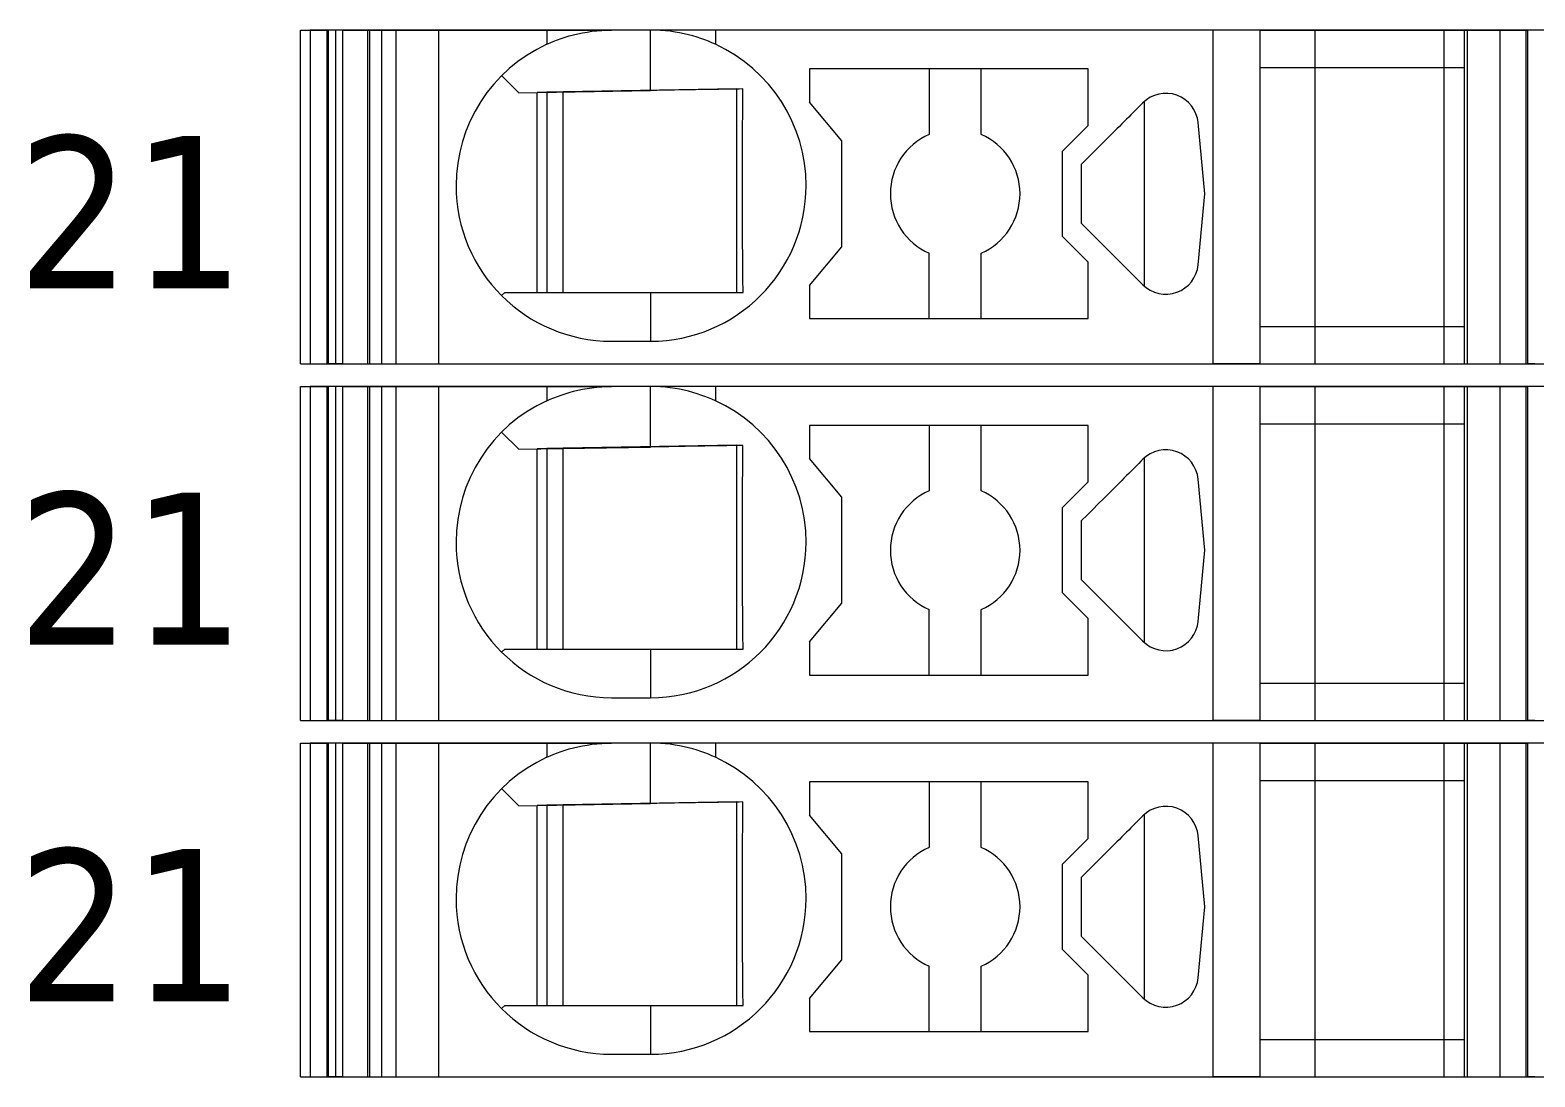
# Model space of a CAD drawing. Header units: millimetres. Extents: x 0 to 1680, y 0 to 1188.
# Drawn here: x 831.68 to 854.89, y 286.85 to 303 of the extents above; entities that cross this region are included whole.
import ezdxf
from ezdxf.enums import TextEntityAlignment as Align

# ---------------------------------------------------------------- set-up
doc = ezdxf.new("R2010")
doc.units = ezdxf.units.MM
for name, color, linetype, lineweight in [('EPLAN309', 5, 'Continuous', 5), ('EPLAN493', 5, 'Continuous', 5), ('MAIN-1', 7, 'Continuous', 5), ('MAIN-2', 7, 'Continuous', 5)]:
    doc.layers.add(name, color=color, linetype=linetype, lineweight=lineweight)
doc.styles.add('Tahoma', font='')
doc.styles.get('Tahoma').set_extended_font_data('Tahoma')

# ---------------------------------------------------------------- blocks, each defined once
blk = doc.blocks.new('EPLSYM_LibrarySPECIAL_Symbol12_Variant0_Placement8_9')
at = {"layer": 'EPLAN309', "lineweight": 13, "ltscale": 16}
blk.add_lwpolyline([(0, -5.15), (68.15, -5.15), (68.15, 0), (0, 0)], close=True, dxfattribs=at)
at = {"layer": 'EPLAN493', "color": 5, "style": 'Tahoma'}
blk.add_attdef('17_20450', text='', height=2.3478, dxfattribs=at).set_placement((0, -21.83478), align=Align.MIDDLE_RIGHT)
blk = doc.blocks.new('EPLSYM_LibrarySPECIAL_Symbol12_Variant0_Placement8_10')
at = {"layer": 'EPLAN309', "lineweight": 13, "ltscale": 16}
blk.add_lwpolyline([(0, -5.15), (68.15, -5.15), (68.15, 0), (0, 0)], close=True, dxfattribs=at)
at = {"layer": 'EPLAN493', "color": 5, "style": 'Tahoma'}
blk.add_attdef('17_20450', text='', height=2.3478, dxfattribs=at).set_placement((0, -21.83478), align=Align.MIDDLE_RIGHT)
blk = doc.blocks.new('EPLSYM_LibrarySPECIAL_Symbol12_Variant0_Placement8_11')
at = {"layer": 'EPLAN309', "lineweight": 13, "ltscale": 16}
blk.add_lwpolyline([(0, -5.15), (68.15, -5.15), (68.15, 0), (0, 0)], close=True, dxfattribs=at)
at = {"layer": 'EPLAN493', "color": 5, "style": 'Tahoma'}
blk.add_attdef('17_20450', text='', height=2.3478, dxfattribs=at).set_placement((0, -21.83478), align=Align.MIDDLE_RIGHT)

msp = doc.modelspace()

# ---------------------------------------------------------------- linework, layer by layer
at = {"layer": 'MAIN-1'}
for p, q in [((835.85, 303), (836.284, 303)), ((835.85, 297.85), (835.85, 303)), ((836.393, 303), (836.284, 303)), ((836.284, 297.85), (836.284, 303)), ((836.501, 303), (836.393, 303)), ((836.393, 297.85), (836.393, 303)), ((836.501, 303), (839.65, 303)), ((836.501, 297.85), (836.501, 303)), ((839.65, 303), (840.65, 303)), ((839.65, 303), (839.65, 302.782)), ((840.131, 302.943), (840.201, 302.958)), ((840.201, 302.958), (840.272, 302.97)), ((840.272, 302.97), (840.346, 302.981)), ((840.346, 302.981), (840.421, 302.989)), ((840.421, 302.989), (840.497, 302.995)), ((840.497, 302.995), (840.573, 302.999)), ((840.573, 302.999), (840.65, 303)), ((841.25, 303), (840.65, 303)), ((841.327, 302.999), (841.25, 303)), ((842.25, 303), (841.25, 303)), ((841.25, 302.068), (841.25, 303)), ((841.403, 302.995), (841.327, 302.999)), ((841.479, 302.989), (841.403, 302.995)), ((841.554, 302.981), (841.479, 302.989)), ((841.628, 302.97), (841.554, 302.981)), ((841.699, 302.958), (841.628, 302.97)), ((841.769, 302.943), (841.699, 302.958)), ((849.932, 303), (842.25, 303)), ((842.25, 303), (842.25, 302.782)), ((850.65, 303), (849.932, 303)), ((849.932, 297.85), (849.932, 303)), ((850.65, 303), (853.8, 303)), ((850.65, 303), (850.65, 297.85)), ((853.8, 303), (854.35, 303)), ((853.8, 303), (853.8, 297.85)), ((854.35, 303), (854.784, 303)), ((854.35, 303), (854.35, 297.85)), ((854.893, 303), (854.784, 303)), ((854.784, 297.85), (854.784, 303)), ((839.65, 302.782), (839.702, 302.805)), ((839.702, 302.805), (839.756, 302.827)), ((839.756, 302.827), (839.813, 302.849)), ((839.813, 302.849), (839.872, 302.87)), ((839.872, 302.87), (839.933, 302.89)), ((839.933, 302.89), (839.997, 302.909)), ((839.997, 302.909), (840.063, 302.927)), ((840.063, 302.927), (840.131, 302.943)), ((841.837, 302.927), (841.769, 302.943)), ((841.903, 302.909), (841.837, 302.927)), ((841.967, 302.89), (841.903, 302.909)), ((842.028, 302.87), (841.967, 302.89)), ((842.087, 302.849), (842.028, 302.87)), ((842.144, 302.827), (842.087, 302.849)), ((842.198, 302.805), (842.144, 302.827)), ((842.25, 302.782), (842.198, 302.805)), ((838.953, 302.297), (839.217, 302.033)), ((843.7, 302.4), (843.7, 301.889)), ((848, 302.4), (843.7, 302.4)), ((845.55, 302.4), (845.55, 301.392)), ((846.35, 301.392), (846.35, 302.4)), ((848, 301.529), (848, 302.4)), ((850.65, 302.425), (853.8, 302.425)), ((839.217, 302.033), (841.25, 302.068)), ((839.5, 298.95), (839.5, 302.038)), ((839.65, 302.04), (839.65, 298.95)), ((839.9, 298.95), (839.9, 302.045)), ((841.345, 302.07), (841.25, 302.068)), ((841.438, 302.071), (841.345, 302.07)), ((841.53, 302.073), (841.438, 302.071)), ((841.618, 302.075), (841.53, 302.073)), ((841.703, 302.076), (841.618, 302.075)), ((841.786, 302.077), (841.703, 302.076)), ((841.865, 302.079), (841.786, 302.077)), ((841.943, 302.08), (841.865, 302.079)), ((842.017, 302.081), (841.943, 302.08)), ((842.09, 302.082), (842.017, 302.081)), ((842.16, 302.084), (842.09, 302.082)), ((842.229, 302.085), (842.16, 302.084)), ((842.297, 302.086), (842.229, 302.085)), ((842.363, 302.087), (842.297, 302.086)), ((842.428, 302.088), (842.363, 302.087)), ((842.491, 302.089), (842.428, 302.088)), ((842.554, 302.09), (842.491, 302.089)), ((842.615, 302.091), (842.554, 302.09)), ((842.579, 298.95), (842.579, 302.091)), ((842.676, 302.092), (842.615, 302.091)), ((842.676, 302.022), (842.676, 302.092)), ((842.673, 301.803), (842.674, 301.877)), ((842.673, 301.727), (842.673, 301.803)), ((842.674, 301.877), (842.675, 301.95)), ((842.675, 301.95), (842.676, 302.022)), ((844.2, 301.293), (843.7, 301.889)), ((848.784, 301.816), (848.752, 301.785)), ((848.815, 301.847), (848.784, 301.816)), ((848.846, 301.879), (848.815, 301.847)), ((848.867, 301.898), (848.867, 299.052)), ((842.67, 301.488), (842.671, 301.57)), ((842.671, 301.57), (842.672, 301.649)), ((842.672, 301.649), (842.673, 301.727)), ((848.558, 301.59), (848.521, 301.553)), ((848.594, 301.626), (848.558, 301.59)), ((848.627, 301.659), (848.594, 301.626)), ((848.658, 301.691), (848.627, 301.659)), ((848.69, 301.722), (848.658, 301.691)), ((848.721, 301.753), (848.69, 301.722)), ((848.752, 301.785), (848.721, 301.753)), ((849.802, 300.475), (849.698, 301.572)), ((842.669, 301.317), (842.67, 301.404)), ((842.67, 301.404), (842.67, 301.488)), ((847.6, 301.129), (848, 301.529)), ((848.323, 301.356), (848.242, 301.274)), ((848.402, 301.434), (848.323, 301.356)), ((848.443, 301.475), (848.402, 301.434)), ((848.483, 301.515), (848.443, 301.475)), ((848.521, 301.553), (848.483, 301.515)), ((842.668, 301.132), (842.669, 301.226)), ((842.668, 301.034), (842.668, 301.132)), ((842.669, 301.226), (842.669, 301.317)), ((844.2, 299.657), (844.2, 301.293)), ((847.6, 301.129), (847.6, 299.821)), ((848.072, 301.104), (847.986, 301.018)), ((848.158, 301.19), (848.072, 301.104)), ((848.242, 301.274), (848.158, 301.19)), ((842.667, 300.931), (842.668, 301.034)), ((842.667, 300.824), (842.667, 300.931)), ((847.986, 301.018), (847.9, 300.932)), ((847.9, 300.802), (847.9, 300.932)), ((842.667, 300.713), (842.667, 300.824)), ((842.667, 300.6), (842.667, 300.713)), ((847.9, 300.671), (847.9, 300.802)), ((847.9, 300.54), (847.9, 300.671)), ((842.667, 300.479), (842.667, 300.6)), ((842.667, 300.361), (842.667, 300.479)), ((847.9, 300.41), (847.9, 300.54)), ((847.9, 300.279), (847.9, 300.41)), ((849.698, 299.378), (849.802, 300.475)), ((842.667, 300.247), (842.667, 300.361)), ((842.668, 300.138), (842.667, 300.247)), ((847.9, 300.148), (847.9, 300.279)), ((842.668, 300.034), (842.668, 300.138)), ((842.669, 299.934), (842.668, 300.034)), ((847.9, 300.018), (847.9, 300.148)), ((847.9, 300.018), (848.846, 299.071)), ((842.669, 299.839), (842.669, 299.934)), ((842.67, 299.748), (842.669, 299.839)), ((842.671, 299.659), (842.67, 299.748)), ((848, 299.421), (847.6, 299.821)), ((842.672, 299.573), (842.671, 299.659)), ((842.672, 299.49), (842.672, 299.573)), ((842.673, 299.408), (842.672, 299.49)), ((843.7, 299.061), (844.2, 299.657)), ((845.55, 298.55), (845.55, 299.558)), ((846.35, 298.55), (846.35, 299.558)), ((842.674, 299.329), (842.673, 299.408)), ((842.675, 299.25), (842.674, 299.329)), ((842.676, 299.174), (842.675, 299.25)), ((848, 298.55), (848, 299.421)), ((842.676, 299.098), (842.676, 299.174)), ((842.677, 299.024), (842.676, 299.098)), ((842.678, 298.95), (842.677, 299.024)), ((843.7, 299.061), (843.7, 298.55)), ((839, 298.95), (838.953, 298.903)), ((839, 298.95), (841.25, 298.95)), ((841.25, 298.95), (841.342, 298.95)), ((841.25, 298.95), (841.25, 298.2)), ((841.342, 298.95), (841.433, 298.95)), ((841.433, 298.95), (841.523, 298.95)), ((841.523, 298.95), (841.61, 298.95)), ((841.61, 298.95), (841.695, 298.95)), ((841.695, 298.95), (841.778, 298.95)), ((841.778, 298.95), (841.858, 298.95)), ((841.858, 298.95), (841.936, 298.95)), ((841.936, 298.95), (842.011, 298.95)), ((842.011, 298.95), (842.085, 298.95)), ((842.085, 298.95), (842.157, 298.95)), ((842.157, 298.95), (842.226, 298.95)), ((842.226, 298.95), (842.295, 298.95)), ((842.295, 298.95), (842.361, 298.95)), ((842.361, 298.95), (842.427, 298.95)), ((842.427, 298.95), (842.491, 298.95)), ((842.491, 298.95), (842.555, 298.95)), ((842.555, 298.95), (842.617, 298.95)), ((842.617, 298.95), (842.678, 298.95)), ((843.7, 298.55), (848, 298.55)), ((850.65, 298.425), (853.8, 298.425)), ((840.65, 298.2), (841.25, 298.2)), ((835.85, 297.85), (836.284, 297.85)), ((836.393, 297.85), (836.284, 297.85)), ((836.501, 297.85), (836.393, 297.85)), ((836.501, 297.85), (849.932, 297.85)), ((850.65, 297.85), (849.932, 297.85)), ((850.65, 297.85), (853.8, 297.85)), ((853.8, 297.85), (854.35, 297.85)), ((854.35, 297.85), (854.784, 297.85)), ((854.893, 297.85), (854.784, 297.85)), ((835.85, 297.5), (836.284, 297.5)), ((835.85, 292.35), (835.85, 297.5)), ((836.393, 297.5), (836.284, 297.5)), ((836.284, 292.35), (836.284, 297.5)), ((836.501, 297.5), (836.393, 297.5)), ((836.393, 292.35), (836.393, 297.5)), ((836.501, 297.5), (839.65, 297.5)), ((836.501, 292.35), (836.501, 297.5)), ((839.65, 297.5), (840.65, 297.5)), ((839.65, 297.5), (839.65, 297.282)), ((839.872, 297.37), (839.933, 297.39)), ((839.933, 297.39), (839.997, 297.409)), ((839.997, 297.409), (840.063, 297.427)), ((840.063, 297.427), (840.131, 297.443)), ((840.131, 297.443), (840.201, 297.458)), ((840.201, 297.458), (840.272, 297.47)), ((840.272, 297.47), (840.346, 297.481)), ((840.346, 297.481), (840.421, 297.489)), ((840.421, 297.489), (840.497, 297.495)), ((840.497, 297.495), (840.573, 297.499)), ((840.573, 297.499), (840.65, 297.5)), ((841.25, 297.5), (840.65, 297.5)), ((841.327, 297.499), (841.25, 297.5)), ((842.25, 297.5), (841.25, 297.5)), ((841.25, 296.568), (841.25, 297.5)), ((841.403, 297.495), (841.327, 297.499)), ((841.479, 297.489), (841.403, 297.495)), ((841.554, 297.481), (841.479, 297.489)), ((841.628, 297.47), (841.554, 297.481)), ((841.699, 297.458), (841.628, 297.47)), ((841.769, 297.443), (841.699, 297.458)), ((841.837, 297.427), (841.769, 297.443)), ((841.903, 297.409), (841.837, 297.427)), ((841.967, 297.39), (841.903, 297.409)), ((842.028, 297.37), (841.967, 297.39)), ((849.932, 297.5), (842.25, 297.5)), ((842.25, 297.5), (842.25, 297.282)), ((850.65, 297.5), (849.932, 297.5)), ((849.932, 292.35), (849.932, 297.5)), ((850.65, 297.5), (853.8, 297.5)), ((850.65, 297.5), (850.65, 292.35)), ((853.8, 297.5), (854.35, 297.5)), ((853.8, 297.5), (853.8, 292.35)), ((854.35, 297.5), (854.784, 297.5)), ((854.35, 297.5), (854.35, 292.35)), ((854.893, 297.5), (854.784, 297.5)), ((854.784, 292.35), (854.784, 297.5)), ((839.65, 297.282), (839.702, 297.305)), ((839.702, 297.305), (839.756, 297.327)), ((839.756, 297.327), (839.813, 297.349)), ((839.813, 297.349), (839.872, 297.37)), ((842.087, 297.349), (842.028, 297.37)), ((842.144, 297.327), (842.087, 297.349)), ((842.198, 297.305), (842.144, 297.327)), ((842.25, 297.282), (842.198, 297.305)), ((850.65, 296.925), (853.8, 296.925)), ((838.953, 296.797), (839.217, 296.533)), ((843.7, 296.9), (843.7, 296.389)), ((848, 296.9), (843.7, 296.9)), ((845.55, 296.9), (845.55, 295.892)), ((846.35, 295.892), (846.35, 296.9)), ((848, 296.029), (848, 296.9)), ((839.217, 296.533), (841.25, 296.568)), ((839.5, 293.45), (839.5, 296.538)), ((839.65, 296.54), (839.65, 293.45)), ((839.9, 293.45), (839.9, 296.545)), ((841.345, 296.57), (841.25, 296.568)), ((841.438, 296.571), (841.345, 296.57)), ((841.53, 296.573), (841.438, 296.571)), ((841.618, 296.575), (841.53, 296.573)), ((841.703, 296.576), (841.618, 296.575)), ((841.786, 296.577), (841.703, 296.576)), ((841.865, 296.579), (841.786, 296.577)), ((841.943, 296.58), (841.865, 296.579)), ((842.017, 296.581), (841.943, 296.58)), ((842.09, 296.582), (842.017, 296.581)), ((842.16, 296.584), (842.09, 296.582)), ((842.229, 296.585), (842.16, 296.584)), ((842.297, 296.586), (842.229, 296.585)), ((842.363, 296.587), (842.297, 296.586)), ((842.428, 296.588), (842.363, 296.587)), ((842.491, 296.589), (842.428, 296.588)), ((842.554, 296.59), (842.491, 296.589)), ((842.615, 296.591), (842.554, 296.59)), ((842.579, 293.45), (842.579, 296.591)), ((842.676, 296.592), (842.615, 296.591)), ((842.675, 296.45), (842.676, 296.522)), ((842.676, 296.522), (842.676, 296.592)), ((842.672, 296.149), (842.673, 296.227)), ((842.673, 296.303), (842.674, 296.377)), ((842.673, 296.227), (842.673, 296.303)), ((842.674, 296.377), (842.675, 296.45)), ((844.2, 295.793), (843.7, 296.389)), ((848.69, 296.222), (848.658, 296.191)), ((848.721, 296.253), (848.69, 296.222)), ((848.752, 296.285), (848.721, 296.253)), ((848.784, 296.316), (848.752, 296.285)), ((848.815, 296.347), (848.784, 296.316)), ((848.846, 296.379), (848.815, 296.347)), ((848.867, 296.398), (848.867, 293.552)), ((842.67, 295.988), (842.671, 296.07)), ((842.671, 296.07), (842.672, 296.149)), ((847.6, 295.629), (848, 296.029)), ((848.483, 296.015), (848.443, 295.975)), ((848.521, 296.053), (848.483, 296.015)), ((848.558, 296.09), (848.521, 296.053)), ((848.594, 296.126), (848.558, 296.09)), ((848.627, 296.159), (848.594, 296.126)), ((848.658, 296.191), (848.627, 296.159)), ((849.802, 294.975), (849.698, 296.072)), ((842.669, 295.817), (842.67, 295.904)), ((842.669, 295.726), (842.669, 295.817)), ((842.67, 295.904), (842.67, 295.988)), ((844.2, 294.157), (844.2, 295.793)), ((848.242, 295.774), (848.158, 295.69)), ((848.323, 295.856), (848.242, 295.774)), ((848.402, 295.934), (848.323, 295.856)), ((848.443, 295.975), (848.402, 295.934)), ((842.667, 295.431), (842.668, 295.534)), ((842.668, 295.632), (842.669, 295.726)), ((842.668, 295.534), (842.668, 295.632)), ((847.6, 295.629), (847.6, 294.321)), ((848.072, 295.604), (847.986, 295.518)), ((848.158, 295.69), (848.072, 295.604)), ((842.667, 295.324), (842.667, 295.431)), ((842.667, 295.213), (842.667, 295.324)), ((847.986, 295.518), (847.9, 295.432)), ((847.9, 295.302), (847.9, 295.432)), ((847.9, 295.171), (847.9, 295.302)), ((842.667, 295.1), (842.667, 295.213)), ((842.667, 294.979), (842.667, 295.1)), ((847.9, 295.04), (847.9, 295.171)), ((842.667, 294.861), (842.667, 294.979)), ((842.667, 294.747), (842.667, 294.861)), ((847.9, 294.91), (847.9, 295.04)), ((847.9, 294.779), (847.9, 294.91)), ((849.698, 293.878), (849.802, 294.975)), ((842.668, 294.638), (842.667, 294.747)), ((842.668, 294.534), (842.668, 294.638)), ((847.9, 294.648), (847.9, 294.779)), ((847.9, 294.518), (847.9, 294.648)), ((842.669, 294.434), (842.668, 294.534)), ((842.669, 294.339), (842.669, 294.434)), ((847.9, 294.518), (848.846, 293.571)), ((842.67, 294.248), (842.669, 294.339)), ((842.671, 294.159), (842.67, 294.248)), ((842.672, 294.073), (842.671, 294.159)), ((843.7, 293.561), (844.2, 294.157)), ((848, 293.921), (847.6, 294.321)), ((842.672, 293.99), (842.672, 294.073)), ((842.673, 293.908), (842.672, 293.99)), ((842.674, 293.829), (842.673, 293.908)), ((845.55, 293.05), (845.55, 294.058)), ((846.35, 293.05), (846.35, 294.058)), ((848, 293.05), (848, 293.921)), ((842.675, 293.75), (842.674, 293.829)), ((842.676, 293.674), (842.675, 293.75)), ((842.676, 293.598), (842.676, 293.674)), ((839, 293.45), (838.953, 293.403)), ((839, 293.45), (841.25, 293.45)), ((841.25, 293.45), (841.342, 293.45)), ((841.25, 293.45), (841.25, 292.7)), ((841.342, 293.45), (841.433, 293.45)), ((841.433, 293.45), (841.523, 293.45)), ((841.523, 293.45), (841.61, 293.45)), ((841.61, 293.45), (841.695, 293.45)), ((841.695, 293.45), (841.778, 293.45)), ((841.778, 293.45), (841.858, 293.45)), ((841.858, 293.45), (841.936, 293.45)), ((841.936, 293.45), (842.011, 293.45)), ((842.011, 293.45), (842.085, 293.45)), ((842.085, 293.45), (842.157, 293.45)), ((842.157, 293.45), (842.226, 293.45)), ((842.226, 293.45), (842.295, 293.45)), ((842.295, 293.45), (842.361, 293.45)), ((842.361, 293.45), (842.427, 293.45)), ((842.427, 293.45), (842.491, 293.45)), ((842.491, 293.45), (842.555, 293.45)), ((842.555, 293.45), (842.617, 293.45)), ((842.617, 293.45), (842.678, 293.45)), ((842.677, 293.524), (842.676, 293.598)), ((842.678, 293.45), (842.677, 293.524)), ((843.7, 293.561), (843.7, 293.05)), ((843.7, 293.05), (848, 293.05)), ((850.65, 292.925), (853.8, 292.925)), ((840.65, 292.7), (841.25, 292.7)), ((835.85, 292.35), (836.284, 292.35)), ((836.393, 292.35), (836.284, 292.35)), ((836.501, 292.35), (836.393, 292.35)), ((836.501, 292.35), (849.932, 292.35)), ((850.65, 292.35), (849.932, 292.35)), ((850.65, 292.35), (853.8, 292.35)), ((853.8, 292.35), (854.35, 292.35)), ((854.35, 292.35), (854.784, 292.35)), ((854.893, 292.35), (854.784, 292.35)), ((835.85, 292), (836.284, 292)), ((835.85, 286.85), (835.85, 292)), ((836.393, 292), (836.284, 292)), ((836.284, 286.85), (836.284, 292)), ((836.501, 292), (836.393, 292)), ((836.393, 286.85), (836.393, 292)), ((836.501, 292), (839.65, 292)), ((836.501, 286.85), (836.501, 292)), ((839.65, 292), (840.65, 292)), ((839.65, 292), (839.65, 291.782)), ((839.702, 291.805), (839.756, 291.827)), ((839.756, 291.827), (839.813, 291.849)), ((839.813, 291.849), (839.872, 291.87)), ((839.872, 291.87), (839.933, 291.89)), ((839.933, 291.89), (839.997, 291.909)), ((839.997, 291.909), (840.063, 291.927)), ((840.063, 291.927), (840.131, 291.943)), ((840.131, 291.943), (840.201, 291.958)), ((840.201, 291.958), (840.272, 291.97)), ((840.272, 291.97), (840.346, 291.981)), ((840.346, 291.981), (840.421, 291.989)), ((840.421, 291.989), (840.497, 291.995)), ((840.497, 291.995), (840.573, 291.999)), ((840.573, 291.999), (840.65, 292)), ((841.25, 292), (840.65, 292)), ((841.327, 291.999), (841.25, 292)), ((842.25, 292), (841.25, 292)), ((841.25, 291.068), (841.25, 292)), ((841.403, 291.995), (841.327, 291.999)), ((841.479, 291.989), (841.403, 291.995)), ((841.554, 291.981), (841.479, 291.989)), ((841.628, 291.97), (841.554, 291.981)), ((841.699, 291.958), (841.628, 291.97)), ((841.769, 291.943), (841.699, 291.958)), ((841.837, 291.927), (841.769, 291.943)), ((841.903, 291.909), (841.837, 291.927)), ((841.967, 291.89), (841.903, 291.909)), ((842.028, 291.87), (841.967, 291.89)), ((842.087, 291.849), (842.028, 291.87)), ((842.144, 291.827), (842.087, 291.849)), ((842.198, 291.805), (842.144, 291.827)), ((849.932, 292), (842.25, 292)), ((842.25, 292), (842.25, 291.782)), ((850.65, 292), (849.932, 292)), ((849.932, 286.85), (849.932, 292)), ((850.65, 292), (853.8, 292)), ((850.65, 292), (850.65, 286.85)), ((853.8, 292), (854.35, 292)), ((853.8, 292), (853.8, 286.85)), ((854.35, 292), (854.784, 292)), ((854.35, 292), (854.35, 286.85)), ((854.893, 292), (854.784, 292)), ((854.784, 286.85), (854.784, 292)), ((839.65, 291.782), (839.702, 291.805)), ((842.25, 291.782), (842.198, 291.805)), ((843.7, 291.4), (843.7, 290.889)), ((848, 291.4), (843.7, 291.4)), ((845.55, 291.4), (845.55, 290.392)), ((846.35, 290.392), (846.35, 291.4)), ((848, 290.529), (848, 291.4)), ((850.65, 291.425), (853.8, 291.425)), ((838.953, 291.297), (839.217, 291.033)), ((839.217, 291.033), (841.25, 291.068)), ((839.5, 287.95), (839.5, 291.038)), ((839.65, 291.04), (839.65, 287.95)), ((839.9, 287.95), (839.9, 291.045)), ((841.345, 291.07), (841.25, 291.068)), ((841.438, 291.071), (841.345, 291.07)), ((841.53, 291.073), (841.438, 291.071)), ((841.618, 291.075), (841.53, 291.073)), ((841.703, 291.076), (841.618, 291.075)), ((841.786, 291.077), (841.703, 291.076)), ((841.865, 291.079), (841.786, 291.077)), ((841.943, 291.08), (841.865, 291.079)), ((842.017, 291.081), (841.943, 291.08)), ((842.09, 291.082), (842.017, 291.081)), ((842.16, 291.084), (842.09, 291.082)), ((842.229, 291.085), (842.16, 291.084)), ((842.297, 291.086), (842.229, 291.085)), ((842.363, 291.087), (842.297, 291.086)), ((842.428, 291.088), (842.363, 291.087)), ((842.491, 291.089), (842.428, 291.088)), ((842.554, 291.09), (842.491, 291.089)), ((842.615, 291.091), (842.554, 291.09)), ((842.579, 287.95), (842.579, 291.091)), ((842.676, 291.092), (842.615, 291.091)), ((842.674, 290.877), (842.675, 290.95)), ((842.675, 290.95), (842.676, 291.022)), ((842.676, 291.022), (842.676, 291.092)), ((844.2, 290.293), (843.7, 290.889)), ((848.867, 290.898), (848.867, 288.052)), ((842.672, 290.649), (842.673, 290.727)), ((842.673, 290.803), (842.674, 290.877)), ((842.673, 290.727), (842.673, 290.803)), ((848.627, 290.659), (848.594, 290.626)), ((848.658, 290.691), (848.627, 290.659)), ((848.69, 290.722), (848.658, 290.691)), ((848.721, 290.753), (848.69, 290.722)), ((848.752, 290.785), (848.721, 290.753)), ((848.784, 290.816), (848.752, 290.785)), ((848.815, 290.847), (848.784, 290.816)), ((848.846, 290.879), (848.815, 290.847)), ((842.67, 290.488), (842.671, 290.57)), ((842.67, 290.404), (842.67, 290.488)), ((842.671, 290.57), (842.672, 290.649)), ((847.6, 290.129), (848, 290.529)), ((848.402, 290.434), (848.323, 290.356)), ((848.443, 290.475), (848.402, 290.434)), ((848.483, 290.515), (848.443, 290.475)), ((848.521, 290.553), (848.483, 290.515)), ((848.558, 290.59), (848.521, 290.553)), ((848.594, 290.626), (848.558, 290.59)), ((849.802, 289.475), (849.698, 290.572)), ((842.668, 290.132), (842.669, 290.226)), ((842.669, 290.317), (842.67, 290.404)), ((842.669, 290.226), (842.669, 290.317)), ((844.2, 288.657), (844.2, 290.293)), ((848.158, 290.19), (848.072, 290.104)), ((848.242, 290.274), (848.158, 290.19)), ((848.323, 290.356), (848.242, 290.274)), ((842.667, 289.931), (842.668, 290.034)), ((842.668, 290.034), (842.668, 290.132)), ((847.6, 290.129), (847.6, 288.821)), ((847.986, 290.018), (847.9, 289.932)), ((848.072, 290.104), (847.986, 290.018)), ((842.667, 289.824), (842.667, 289.931)), ((842.667, 289.713), (842.667, 289.824)), ((847.9, 289.802), (847.9, 289.932)), ((847.9, 289.671), (847.9, 289.802)), ((842.667, 289.6), (842.667, 289.713)), ((842.667, 289.479), (842.667, 289.6)), ((847.9, 289.54), (847.9, 289.671)), ((847.9, 289.41), (847.9, 289.54)), ((842.667, 289.361), (842.667, 289.479)), ((842.667, 289.247), (842.667, 289.361)), ((847.9, 289.279), (847.9, 289.41)), ((847.9, 289.148), (847.9, 289.279)), ((849.698, 288.378), (849.802, 289.475)), ((842.668, 289.138), (842.667, 289.247)), ((842.668, 289.034), (842.668, 289.138)), ((842.669, 288.934), (842.668, 289.034)), ((847.9, 289.018), (847.9, 289.148)), ((842.669, 288.839), (842.669, 288.934)), ((842.67, 288.748), (842.669, 288.839)), ((848, 288.421), (847.6, 288.821)), ((847.9, 289.018), (848.846, 288.071)), ((842.671, 288.659), (842.67, 288.748)), ((842.672, 288.573), (842.671, 288.659)), ((842.672, 288.49), (842.672, 288.573)), ((843.7, 288.061), (844.2, 288.657)), ((842.673, 288.408), (842.672, 288.49)), ((842.674, 288.329), (842.673, 288.408)), ((845.55, 287.55), (845.55, 288.558)), ((846.35, 287.55), (846.35, 288.558)), ((848, 287.55), (848, 288.421)), ((842.675, 288.25), (842.674, 288.329)), ((842.676, 288.174), (842.675, 288.25)), ((842.676, 288.098), (842.676, 288.174)), ((842.677, 288.024), (842.676, 288.098)), ((839, 287.95), (838.953, 287.903)), ((839, 287.95), (841.25, 287.95)), ((841.25, 287.95), (841.342, 287.95)), ((841.25, 287.95), (841.25, 287.2)), ((841.342, 287.95), (841.433, 287.95)), ((841.433, 287.95), (841.523, 287.95)), ((841.523, 287.95), (841.61, 287.95)), ((841.61, 287.95), (841.695, 287.95)), ((841.695, 287.95), (841.778, 287.95)), ((841.778, 287.95), (841.858, 287.95)), ((841.858, 287.95), (841.936, 287.95)), ((841.936, 287.95), (842.011, 287.95)), ((842.011, 287.95), (842.085, 287.95)), ((842.085, 287.95), (842.157, 287.95)), ((842.157, 287.95), (842.226, 287.95)), ((842.226, 287.95), (842.295, 287.95)), ((842.295, 287.95), (842.361, 287.95)), ((842.361, 287.95), (842.427, 287.95)), ((842.427, 287.95), (842.491, 287.95)), ((842.491, 287.95), (842.555, 287.95)), ((842.555, 287.95), (842.617, 287.95)), ((842.617, 287.95), (842.678, 287.95)), ((842.678, 287.95), (842.677, 288.024)), ((843.7, 288.061), (843.7, 287.55)), ((843.7, 287.55), (848, 287.55)), ((850.65, 287.425), (853.8, 287.425)), ((840.65, 287.2), (841.25, 287.2)), ((835.85, 286.85), (836.284, 286.85)), ((836.393, 286.85), (836.284, 286.85)), ((836.501, 286.85), (836.393, 286.85)), ((836.501, 286.85), (849.932, 286.85)), ((850.65, 286.85), (849.932, 286.85)), ((850.65, 286.85), (853.8, 286.85)), ((853.8, 286.85), (854.35, 286.85)), ((854.35, 286.85), (854.784, 286.85)), ((854.893, 286.85), (854.784, 286.85))]:
    msp.add_line(p, q, dxfattribs=at)
for centre, radius, start, end in [((840.65, 300.6), 2.4, 114.6244, 180), ((841.25, 300.6), 2.4, 0, 65.3756), ((849.2, 301.525), 0.5, 5.4404, 135), ((845.95, 300.475), 1, 113.5782, 180), ((845.95, 300.475), 1, 0, 66.4218), ((840.65, 300.6), 2.4, 180, 270), ((841.25, 300.6), 2.4, 270, 0), ((845.95, 300.475), 1, 180, 246.4218), ((845.95, 300.475), 1, 293.5782, 0), ((849.2, 299.425), 0.5, 225, 354.5596), ((840.65, 295.1), 2.4, 114.6244, 180), ((841.25, 295.1), 2.4, 0, 65.3756), ((849.2, 296.025), 0.5, 5.4404, 135), ((845.95, 294.975), 1, 113.5782, 180), ((845.95, 294.975), 1, 0, 66.4218), ((840.65, 295.1), 2.4, 180, 270), ((841.25, 295.1), 2.4, 270, 0), ((845.95, 294.975), 1, 180, 246.4218), ((845.95, 294.975), 1, 293.5782, 0), ((849.2, 293.925), 0.5, 225, 354.5596), ((840.65, 289.6), 2.4, 114.6244, 180), ((841.25, 289.6), 2.4, 0, 65.3756), ((849.2, 290.525), 0.5, 5.4404, 135), ((845.95, 289.475), 1, 113.5782, 180), ((845.95, 289.475), 1, 0, 66.4218), ((840.65, 289.6), 2.4, 180, 270), ((841.25, 289.6), 2.4, 270, 0), ((845.95, 289.475), 1, 180, 246.4218), ((845.95, 289.475), 1, 293.5782, 0), ((849.2, 288.425), 0.5, 225, 354.5596)]:
    msp.add_arc(centre, radius, start, end, dxfattribs=at)
at = {"layer": 'MAIN-2'}
for p, q in [((836.256, 303), (836.256, 297.85)), ((836.889, 297.85), (836.889, 303)), ((836.917, 303), (836.917, 297.85)), ((837.102, 303), (837.102, 297.85)), ((837.32, 303), (837.32, 297.85)), ((837.981, 303), (837.981, 297.85)), ((851.506, 297.85), (851.506, 303)), ((853.491, 303), (853.491, 297.85)), ((853.85, 303), (853.85, 297.85)), ((854.756, 303), (854.756, 297.85)), ((839.217, 302.033), (839.5, 302.038)), ((839.65, 302.042), (839.5, 302.039)), ((839.5, 302.039), (839.5, 302.038)), ((839.5, 302.038), (839.5, 302.038)), ((839.9, 302.048), (839.65, 302.043)), ((839.65, 302.042), (839.65, 302.043)), ((839.65, 302.042), (839.65, 302.04)), ((839.9, 302.053), (842.579, 302.1)), ((839.9, 302.048), (839.9, 302.053)), ((839.9, 302.045), (839.9, 302.048)), ((842.579, 302.1), (842.676, 302.092)), ((842.579, 302.091), (842.579, 302.1)), ((839.65, 298.95), (839.65, 298.95)), ((839.9, 298.95), (839.9, 298.95)), ((836.256, 297.5), (836.256, 292.35)), ((836.889, 292.35), (836.889, 297.5)), ((836.917, 297.5), (836.917, 292.35)), ((837.102, 297.5), (837.102, 292.35)), ((837.32, 297.5), (837.32, 292.35)), ((837.981, 297.5), (837.981, 292.35)), ((851.506, 292.35), (851.506, 297.5)), ((853.491, 297.5), (853.491, 292.35)), ((853.85, 297.5), (853.85, 292.35)), ((854.756, 297.5), (854.756, 292.35)), ((839.217, 296.533), (839.5, 296.538)), ((839.65, 296.542), (839.5, 296.539)), ((839.5, 296.539), (839.5, 296.538)), ((839.5, 296.538), (839.5, 296.538)), ((839.9, 296.548), (839.65, 296.543)), ((839.65, 296.542), (839.65, 296.543)), ((839.65, 296.542), (839.65, 296.54)), ((839.9, 296.553), (842.579, 296.6)), ((839.9, 296.548), (839.9, 296.553)), ((839.9, 296.545), (839.9, 296.548)), ((842.579, 296.6), (842.676, 296.592)), ((842.579, 296.591), (842.579, 296.6)), ((839.65, 293.45), (839.65, 293.45)), ((839.9, 293.45), (839.9, 293.45)), ((836.256, 292), (836.256, 286.85)), ((836.889, 286.85), (836.889, 292)), ((836.917, 292), (836.917, 286.85)), ((837.102, 292), (837.102, 286.85)), ((837.32, 292), (837.32, 286.85)), ((837.981, 292), (837.981, 286.85)), ((851.506, 286.85), (851.506, 292)), ((853.491, 292), (853.491, 286.85)), ((853.85, 292), (853.85, 286.85)), ((854.756, 292), (854.756, 286.85)), ((839.217, 291.033), (839.5, 291.038)), ((839.65, 291.042), (839.5, 291.039)), ((839.5, 291.039), (839.5, 291.038)), ((839.5, 291.038), (839.5, 291.038)), ((839.9, 291.048), (839.65, 291.043)), ((839.65, 291.042), (839.65, 291.043)), ((839.65, 291.042), (839.65, 291.04)), ((839.9, 291.053), (842.579, 291.1)), ((839.9, 291.048), (839.9, 291.053)), ((839.9, 291.045), (839.9, 291.048)), ((842.579, 291.1), (842.676, 291.092)), ((842.579, 291.091), (842.579, 291.1)), ((839.65, 287.95), (839.65, 287.95)), ((839.9, 287.95), (839.9, 287.95))]:
    msp.add_line(p, q, dxfattribs=at)

# ---------------------------------------------------------------- block references
ref = msp.add_blockref('EPLSYM_LibrarySPECIAL_Symbol12_Variant0_Placement8_9', (836, 303))
ref.add_attrib('17_20450', '21', dxfattribs={"layer": 'EPLAN493', "color": 5, "height": 2.3478, "style": 'Tahoma'}).set_placement((835, 300.19), align=Align.MIDDLE_RIGHT)
ref = msp.add_blockref('EPLSYM_LibrarySPECIAL_Symbol12_Variant0_Placement8_10', (836, 297.5))
ref.add_attrib('17_20450', '21', dxfattribs={"layer": 'EPLAN493', "color": 5, "height": 2.3478, "style": 'Tahoma'}).set_placement((835, 294.69), align=Align.MIDDLE_RIGHT)
ref = msp.add_blockref('EPLSYM_LibrarySPECIAL_Symbol12_Variant0_Placement8_11', (836, 292))
ref.add_attrib('17_20450', '21', dxfattribs={"layer": 'EPLAN493', "color": 5, "height": 2.3478, "style": 'Tahoma'}).set_placement((835, 289.19), align=Align.MIDDLE_RIGHT)

doc.saveas('drawing.dxf')
